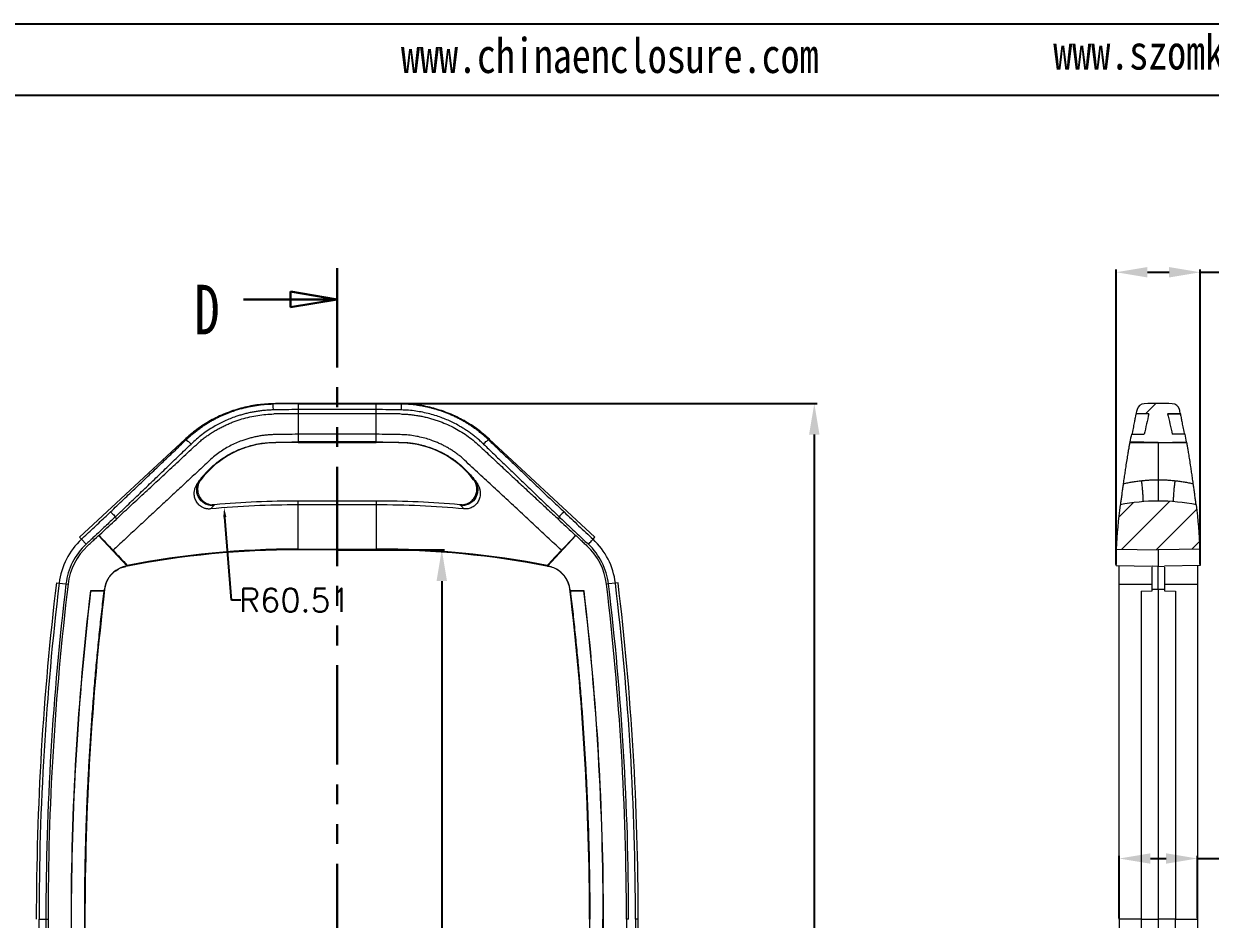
# Model space of a CAD drawing. Header units: inches. Extents: x 1127 to 2406, y 573 to 922.
# Drawn here: x 1893.3 to 1969.2, y 709.6 to 766.9 of the extents above; entities that cross this region are included whole.
import ezdxf

# ---------------------------------------------------------------- set-up
doc = ezdxf.new("R2010")
doc.units = ezdxf.units.IN
doc.linetypes.add('PHANTOM', pattern=[12.7, 6.35, -1.27, 1.27, -1.27, 1.27, -1.27])
doc.layers.add('文字', color=81, linetype='Continuous')
doc.styles.add('SLDTEXTSTYLE0', font='TXT', dxfattribs={"width": 0.75})
doc.styles.get("Standard").update_dxf_attribs({"font": 'txt', "bigfont": 'gbcbig.shx'})
doc.styles.add('宋体', font='', dxfattribs={"width": 0.8, "height": 3.5})
doc.styles.get('宋体').set_extended_font_data('SimSun')
doc.dimstyles.new('2', dxfattribs={"dimtxt": 1.5, "dimasz": 0.6, "dimexe": 0.18, "dimexo": 0.0625, "dimgap": 0.09, "dimtad": 0, "dimtih": 1, "dimtoh": 1, "dimzin": 0, "dimdsep": 46, "dimtxsty": 'Standard', "dimcen": 0, "dimadec": 0, "dimazin": 2, "dimtfac": 1, "dimtofl": 0, "dimtmove": 0, "dimatfit": 3, "dimfxl": 1, "dimtolj": 1, "dimtzin": 0, "dimarcsym": 0})
doc.dimstyles.new('2.5', dxfattribs={"dimtxt": 2.5, "dimasz": 2, "dimexe": 0.18, "dimexo": 0.0625, "dimgap": 0.09, "dimtad": 0, "dimtih": 1, "dimtoh": 1, "dimzin": 0, "dimdsep": 46, "dimtxsty": 'Standard', "dimcen": 2, "dimadec": 0, "dimazin": 0, "dimtfac": 1, "dimtofl": 0, "dimtmove": 0, "dimatfit": 3, "dimfxl": 1, "dimtolj": 1, "dimtzin": 0, "dimarcsym": 0})

# ---------------------------------------------------------------- blocks, each defined once
blk = doc.blocks.new('_CLOSED')
at = {"color": 0, "linetype": 'ByBlock', "lineweight": -2}
for p, q in [((-1, 0.166667), (0, 0)), ((-1, 0.166667), (-1, -0.166667)), ((0, 0), (-1, -0.166667)), ((0, 0), (-1, 0))]:
    blk.add_line(p, q, dxfattribs=at)
blk = doc.blocks.new('*D153')
at = {"color": 0, "lineweight": -2}
for p, q in [((1913.435, 742.586), (1944.067, 742.586)), ((1943.887, 740.586), (1943.887, 707.901)), ((1943.887, 672.536), (1943.887, 705.221)), ((1913.435, 670.536), (1944.067, 670.536))]:
    blk.add_line(p, q, dxfattribs=at)
at = {"color": 0}
for points in [[(1943.553, 740.586), (1944.22, 740.586), (1943.887, 742.586)], [(1943.553, 672.536), (1944.22, 672.536), (1943.887, 670.536)]]:
    blk.add_solid(points, dxfattribs=at)
at = {"layer": 'Defpoints', "color": 0}
for p in [(1913.372, 742.586), (1943.887, 742.586), (1913.372, 670.536)]:
    blk.add_point(p, dxfattribs=at)
at = {"color": 0, "insert": (1943.887, 706.561), "char_height": 2.5, "attachment_point": 5}
blk.add_mtext('\\A1;72.05', dxfattribs=at)
blk = doc.blocks.new('*D154')
at = {"color": 0, "lineweight": -2}
for p, q in [((1963.386, 709.649), (1963.386, 713.652)), ((1965.386, 713.472), (1966.389, 713.472)), ((1968.389, 709.649), (1968.389, 713.652)), ((1968.389, 713.472), (1970.389, 713.472))]:
    blk.add_line(p, q, dxfattribs=at)
at = {"color": 0}
for points in [[(1965.386, 713.805), (1965.386, 713.139), (1963.386, 713.472)], [(1966.389, 713.805), (1966.389, 713.139), (1968.389, 713.472)]]:
    blk.add_solid(points, dxfattribs=at)
at = {"layer": 'Defpoints', "color": 0}
for p in [(1968.389, 713.472), (1963.386, 709.586), (1968.389, 709.586)]:
    blk.add_point(p, dxfattribs=at)
at = {"color": 0, "insert": (1973.812, 713.472), "char_height": 2.5, "attachment_point": 5}
blk.add_mtext('\\A1;5.00', dxfattribs=at)
blk = doc.blocks.new('*D155')
at = {"color": 0, "lineweight": -2}
for p, q in [((1963.196, 732.286), (1963.196, 751.152)), ((1965.196, 750.972), (1966.579, 750.972)), ((1968.579, 732.286), (1968.579, 751.152)), ((1968.579, 750.972), (1970.579, 750.972))]:
    blk.add_line(p, q, dxfattribs=at)
at = {"color": 0}
for points in [[(1965.196, 751.305), (1965.196, 750.638), (1963.196, 750.972)], [(1966.579, 751.305), (1966.579, 750.638), (1968.579, 750.972)]]:
    blk.add_solid(points, dxfattribs=at)
at = {"layer": 'Defpoints', "color": 0}
for p in [(1968.579, 750.972), (1963.196, 732.223), (1968.579, 732.223)]:
    blk.add_point(p, dxfattribs=at)
at = {"color": 0, "insert": (1974.419, 750.972), "char_height": 2.5, "attachment_point": 5}
blk.add_mtext('\\A1;5.38', dxfattribs=at)
blk = doc.blocks.new('*D157')
at = {"color": 0, "lineweight": -2}
for p, q in [((1913.435, 733.222), (1920.239, 733.222)), ((1920.059, 731.222), (1920.059, 700.369)), ((1920.059, 675.65), (1920.059, 697.689)), ((1913.435, 673.65), (1920.239, 673.65))]:
    blk.add_line(p, q, dxfattribs=at)
at = {"color": 0}
for points in [[(1919.725, 731.222), (1920.392, 731.222), (1920.059, 733.222)], [(1919.725, 675.65), (1920.392, 675.65), (1920.059, 673.65)]]:
    blk.add_solid(points, dxfattribs=at)
at = {"layer": 'Defpoints', "color": 0}
for p in [(1913.372, 733.222), (1913.372, 673.65), (1920.059, 673.65)]:
    blk.add_point(p, dxfattribs=at)
at = {"color": 0, "insert": (1920.059, 699.029), "char_height": 2.5, "attachment_point": 5}
blk.add_mtext('\\A1;59.57', dxfattribs=at)
blk = doc.blocks.new('*D164')
at = {"color": 0, "lineweight": -2}
for p, q in [((1906.599, 729.998), (1906.182, 735.308)), ((1907.199, 729.998), (1906.599, 729.998))]:
    blk.add_line(p, q, dxfattribs=at)
at = {"color": 0}
blk.add_solid([(1906.281, 735.316), (1906.082, 735.301), (1906.135, 735.907)], dxfattribs=at)
at = {"layer": 'Defpoints', "color": 0}
for p in [(1906.135, 735.907), (1910.872, 675.586)]:
    blk.add_point(p, dxfattribs=at)
at = {"color": 0, "insert": (1910.664, 729.998), "char_height": 1.5, "attachment_point": 5}
blk.add_mtext('\\A1;R60.51', dxfattribs=at)
blk = doc.blocks.new('*D170')
at = {"color": 0, "lineweight": -2}
for p, q in [((1906.39, 678.514), (1906.046, 674.455)), ((1906.99, 678.514), (1906.39, 678.514))]:
    blk.add_line(p, q, dxfattribs=at)
at = {"color": 0}
blk.add_solid([(1905.946, 674.463), (1906.145, 674.447), (1905.995, 673.857)], dxfattribs=at)
at = {"layer": 'Defpoints', "color": 0}
for p in [(1910.872, 731.286), (1905.995, 673.857)]:
    blk.add_point(p, dxfattribs=at)
at = {"color": 0, "insert": (1910.83, 678.514), "char_height": 1.5, "attachment_point": 5}
blk.add_mtext('\\A1;R57.64', dxfattribs=at)

msp = doc.modelspace()

# ---------------------------------------------------------------- hatches: boundary and pattern name
at = {"linetype": 'Continuous', "lineweight": 0}
h = msp.add_hatch(dxfattribs=at)
h.set_pattern_fill('ANSI31', style=0)
h.set_pattern_definition([(45, (1065.6066, 224.119), (-2.245064, 2.245064), [])])
edge = h.paths.add_edge_path(flags=0)
edge.add_arc((1918.416, 730.319), 50.25, 13.35513, 13.65865)
edge.add_arc((1966.759, 742.067), 0.5, 13.65865, 87.43912)
edge.add_arc((1965.888, 722.586), 20, 87.43912, 92.56088)
edge.add_arc((1965.016, 742.067), 0.5, 92.56088, 166.34135)
edge.add_arc((2013.359, 730.319), 50.25, 166.34135, 166.64487)
edge.add_line((1964.468, 741.926), (1965.291, 741.926))
edge.add_spline(control_points=[(1965.291, 741.926), (1965.206, 741.573), (1965.105, 741.133), (1965.01, 740.692), (1964.991, 740.606)], knot_values=[0.251504, 0.251504, 0.251504, 0.251504, 0.651033, 0.748496, 0.748496, 0.748496, 0.748496], weights=[1, 1, 1, 1, 1], degree=3, periodic=0)
edge.add_line((1964.991, 740.606), (1964.174, 740.606))
edge.add_arc((2013.359, 730.319), 50.25, 168.18704, 168.75506)
edge.add_line((1964.074, 740.118), (1965.888, 740.086))
edge.add_line((1965.888, 740.086), (1967.701, 740.118))
edge.add_arc((1918.416, 730.319), 50.25, 11.24494, 11.81296)
edge.add_line((1967.602, 740.606), (1966.784, 740.606))
edge.add_spline(control_points=[(1966.784, 740.606), (1966.766, 740.692), (1966.671, 741.133), (1966.569, 741.573), (1966.484, 741.926)], knot_values=[0.251504, 0.251504, 0.251504, 0.251504, 0.348967, 0.748496, 0.748496, 0.748496, 0.748496], weights=[1, 1, 1, 1, 1], degree=3, periodic=0)
edge.add_line((1966.484, 741.926), (1967.307, 741.926))
h = msp.add_hatch(dxfattribs=at)
h.set_pattern_fill('ANSI31', color=4, scale=0.5, style=0)
edge = h.paths.add_edge_path(flags=0)
edge.add_arc((1918.416, 730.319), 50.25, 3.36549, 6.59758)
edge.add_arc((1965.888, 723.949), 12.387, 78.61349, 101.38651)
edge.add_arc((2013.359, 730.319), 50.25, 173.40242, 176.63451)
edge.add_line((1963.196, 733.269), (1965.888, 733.222))
edge.add_line((1965.888, 733.222), (1968.579, 733.269))

# ---------------------------------------------------------------- linework, layer by layer
for p, q in [((1818.469, 766.869), (2089.498, 766.869)), ((1825.482, 762.307), (2084.935, 762.307))]:
    msp.add_line(p, q)
at = {"color": 1, "linetype": 'PHANTOM', "lineweight": 30}
msp.add_line((1913.372, 751.233), (1913.372, 661.89), dxfattribs=at)
at = {"color": 7, "linetype": 'Continuous', "lineweight": 30}
msp.add_line((1907.372, 749.233), (1913.372, 749.233), dxfattribs=at)
at = {"color": 7, "linetype": 'Continuous', "lineweight": 15}
for p, q in [((1908.477, 742.503), (1909.211, 742.565)), ((1909.211, 742.565), (1909.217, 742.563)), ((1909.217, 742.563), (1909.211, 742.565)), ((1915.872, 742.586), (1910.872, 742.586)), ((1910.872, 742.566), (1910.872, 742.185)), ((1910.872, 742.566), (1915.872, 742.566)), ((1915.872, 742.185), (1915.872, 742.566)), ((1910.872, 742.185), (1910.872, 741.926)), ((1915.872, 742.185), (1910.872, 742.185)), ((1915.872, 741.926), (1910.872, 741.926)), ((1915.872, 741.926), (1915.872, 742.185)), ((1965.291, 741.926), (1964.468, 741.926)), ((1964.468, 741.908), (1964.468, 741.926)), ((1965.291, 741.908), (1964.468, 741.908)), ((1966.484, 741.926), (1967.307, 741.926)), ((1967.307, 741.908), (1966.484, 741.908)), ((1903.634, 740.293), (1904.289, 740.833)), ((1903.646, 740.304), (1896.89, 734.024)), ((1903.634, 740.293), (1903.643, 740.287)), ((1909.239, 740.093), (1909.24, 740.062)), ((1910.872, 740.606), (1910.872, 740.118)), ((1915.872, 740.606), (1910.872, 740.606)), ((1910.872, 740.118), (1910.872, 740.086)), ((1915.872, 740.118), (1910.872, 740.118)), ((1910.872, 740.086), (1915.872, 740.086)), ((1915.872, 740.118), (1915.872, 740.606)), ((1915.872, 740.086), (1915.872, 740.118)), ((1917.504, 740.062), (1917.505, 740.093)), ((1929.854, 734.024), (1923.098, 740.304)), ((1923.11, 740.293), (1923.101, 740.287)), ((1964.073, 740.093), (1965.888, 740.062)), ((1965.888, 740.086), (1964.074, 740.118)), ((1964.174, 740.606), (1964.991, 740.606)), ((1965.888, 740.086), (1967.701, 740.118)), ((1965.888, 740.062), (1967.702, 740.093)), ((1965.888, 740.062), (1965.888, 740.086)), ((1965.888, 740.062), (1965.888, 737.703)), ((1967.602, 740.606), (1966.784, 740.606)), ((1915.872, 736.336), (1910.872, 736.336)), ((1905.541, 736.101), (1905.377, 736.099)), ((1905.531, 736.101), (1905.524, 736.095)), ((1905.524, 736.095), (1905.531, 736.101)), ((1910.872, 733.269), (1910.872, 736.092)), ((1915.872, 736.092), (1910.872, 736.092)), ((1915.872, 736.092), (1915.872, 733.269)), ((1921.367, 736.099), (1921.203, 736.101)), ((1921.214, 736.101), (1921.221, 736.095)), ((1921.221, 736.095), (1921.214, 736.101)), ((1899.187, 735.338), (1899.221, 735.166)), ((1927.557, 735.338), (1927.524, 735.166)), ((1897.009, 733.896), (1896.89, 734.024)), ((1898.109, 734.133), (1899.925, 732.18)), ((1926.819, 732.18), (1928.635, 734.133)), ((1929.735, 733.896), (1929.854, 734.024)), ((1897.308, 733.574), (1897.009, 733.896)), ((1910.872, 733.269), (1910.872, 733.222)), ((1910.872, 733.269), (1915.872, 733.269)), ((1915.872, 733.222), (1910.872, 733.222)), ((1915.872, 733.222), (1915.872, 733.269)), ((1963.196, 733.269), (1965.888, 733.222)), ((1963.196, 732.223), (1963.196, 733.269)), ((1968.579, 733.269), (1965.888, 733.222)), ((1965.888, 733.222), (1965.888, 732.159)), ((1968.579, 733.269), (1968.579, 732.223)), ((1899.856, 732.159), (1899.855, 732.166)), ((1899.925, 732.18), (1899.939, 732.223)), ((1926.805, 732.223), (1926.819, 732.18)), ((1926.819, 732.18), (1926.889, 732.166)), ((1926.888, 732.159), (1926.889, 732.166)), ((1963.196, 732.223), (1965.488, 732.18)), ((1963.386, 731.021), (1963.386, 732.22)), ((1965.488, 732.166), (1965.488, 732.18)), ((1965.888, 732.159), (1965.488, 732.166)), ((1965.888, 732.159), (1966.288, 732.166)), ((1968.579, 732.223), (1966.288, 732.18)), ((1966.288, 732.18), (1966.288, 732.166)), ((1968.389, 732.229), (1968.389, 731.021)), ((1895.408, 731.111), (1895.582, 731.09)), ((1895.582, 731.09), (1896.018, 731.038)), ((1896.018, 731.038), (1896.153, 731.021)), ((1930.726, 731.038), (1930.591, 731.021)), ((1931.162, 731.09), (1930.726, 731.038)), ((1931.336, 731.111), (1931.162, 731.09)), ((1963.386, 731.021), (1965.488, 731.021)), ((1963.386, 709.586), (1963.386, 731.021)), ((1966.288, 731.021), (1968.389, 731.021)), ((1968.389, 731.021), (1968.389, 709.586)), ((1898.475, 730.586), (1897.582, 730.586)), ((1897.617, 730.574), (1897.582, 730.586)), ((1898.461, 730.574), (1897.617, 730.574)), ((1898.475, 730.586), (1898.461, 730.574)), ((1898.475, 730.586), (1898.488, 730.697)), ((1898.488, 730.697), (1898.495, 730.696)), ((1928.249, 730.696), (1928.256, 730.697)), ((1928.256, 730.697), (1928.269, 730.586)), ((1928.269, 730.586), (1928.283, 730.574)), ((1929.163, 730.586), (1928.269, 730.586)), ((1929.127, 730.574), (1928.283, 730.574)), ((1929.127, 730.574), (1929.163, 730.586)), ((1964.788, 730.574), (1965.488, 730.586)), ((1965.488, 730.697), (1965.888, 730.696)), ((1965.488, 730.586), (1965.488, 730.697)), ((1965.888, 730.696), (1966.288, 730.697)), ((1965.888, 730.696), (1965.888, 709.586)), ((1966.288, 730.697), (1966.288, 730.586)), ((1966.288, 730.586), (1966.988, 730.574)), ((1894.297, 697.286), (1894.297, 709.586)), ((1894.297, 709.586), (1894.736, 709.586)), ((1894.736, 709.586), (1894.736, 697.286)), ((1894.736, 709.586), (1894.872, 709.586)), ((1894.872, 709.586), (1894.872, 697.286)), ((1896.379, 709.586), (1896.342, 709.586)), ((1896.342, 709.586), (1896.342, 697.286)), ((1896.379, 697.286), (1896.379, 709.586)), ((1897.217, 709.586), (1897.237, 709.586)), ((1897.217, 697.286), (1897.217, 709.586)), ((1897.237, 709.586), (1897.237, 697.286)), ((1929.527, 709.586), (1929.508, 709.586)), ((1929.508, 709.586), (1929.508, 697.286)), ((1929.527, 697.286), (1929.527, 709.586)), ((1930.366, 697.286), (1930.366, 709.586)), ((1930.366, 709.586), (1930.402, 709.586)), ((1930.402, 697.286), (1930.402, 709.586)), ((1931.872, 709.586), (1931.872, 697.286)), ((1932.008, 709.586), (1931.872, 709.586)), ((1932.447, 709.586), (1932.447, 697.286)), ((1932.622, 697.286), (1932.622, 709.586)), ((1963.386, 709.586), (1963.386, 697.286)), ((1964.788, 709.586), (1965.888, 709.586)), ((1964.788, 709.586), (1964.788, 697.286)), ((1966.988, 709.586), (1965.888, 709.586)), ((1965.888, 709.586), (1965.888, 697.286)), ((1966.988, 697.286), (1966.988, 709.586)), ((1968.389, 709.586), (1968.389, 697.286))]:
    msp.add_line(p, q, dxfattribs=at)
at = {"color": 8, "linetype": 'Continuous', "lineweight": 15}
for p, q in [((1909.217, 742.563), (1909.256, 742.547)), ((1910.872, 742.586), (1910.872, 742.566)), ((1915.872, 742.566), (1915.872, 742.586)), ((1903.643, 740.287), (1903.694, 740.251)), ((1910.872, 736.092), (1910.872, 736.336)), ((1915.872, 736.336), (1915.872, 736.092)), ((1905.524, 736.095), (1905.468, 736.053)), ((1921.276, 736.053), (1921.221, 736.095)), ((1932.622, 709.586), (1932.447, 709.586)), ((1964.788, 709.586), (1963.386, 709.586)), ((1966.988, 709.586), (1968.389, 709.586))]:
    msp.add_line(p, q, dxfattribs=at)
at = {"color": 7, "linetype": 'Continuous', "lineweight": 15, "flags": 128}
msp.add_lwpolyline([(1967.307, 741.926), (1967.307, 741.926), (1967.307, 741.925), (1967.307, 741.923), (1967.307, 741.921), (1967.307, 741.919), (1967.307, 741.916), (1967.307, 741.912), (1967.307, 741.908)], dxfattribs=at)
at = {"color": 7, "linetype": 'Continuous', "lineweight": 15}
for centre, radius, start, end in [((1910.872, 675.586), 67, 90, 91.4208), ((1910.872, 675.586), 66.98, 90, 91.38293), ((1915.872, 675.586), 67, 88.57931, 90), ((1915.872, 675.586), 66.98, 88.61707, 90), ((1965.016, 742.067), 0.5, 92.56088, 166.34135), ((1965.888, 722.586), 20, 87.43912, 92.56088), ((1966.759, 742.067), 0.5, 13.65865, 87.43912), ((1910.872, 675.586), 66.599, 90, 91.38292), ((1910.872, 675.586), 66.34, 90, 91.34429), ((1915.872, 675.586), 66.599, 88.61708, 90), ((1915.872, 675.586), 66.34, 88.65571, 90), ((2013.359, 730.319), 50.25, 166.34135, 166.64487), ((1918.416, 730.319), 50.25, 13.35513, 13.65865), ((1909.418, 734.064), 6, 91.70066, 142.66632), ((1910.872, 685.086), 55, 90, 91.70066), ((1910.872, 675.586), 65.02, 90, 91.3443), ((1915.872, 675.586), 65.02, 88.6557, 90), ((1915.872, 685.086), 55, 88.29934, 90), ((1917.326, 734.064), 6, 37.33368, 88.29934), ((2013.359, 730.319), 50.25, 168.18704, 168.75506), ((1918.416, 730.319), 50.25, 11.24494, 11.81296), ((1910.872, 675.586), 60.75, 90, 95.04432), ((1915.872, 675.586), 60.75, 84.95549, 90), ((1965.888, 723.949), 12.387, 78.61349, 101.38651), ((1910.872, 675.586), 60.506, 90, 95.3085), ((1915.872, 675.586), 60.506, 84.6915, 90), ((2013.359, 730.319), 50.25, 173.40242, 176.63451), ((1918.416, 730.319), 50.25, 3.36549, 6.59758), ((1900.125, 730.545), 4.575, 132.91209, 173.1607), ((1900.125, 730.545), 4.136, 132.91209, 173.1607), ((1900.125, 730.545), 4, 132.91209, 173.1607), ((1910.872, 675.586), 57.636, 90, 101.01871), ((1910.872, 675.586), 57.683, 90, 100.92576), ((1915.872, 675.586), 57.683, 79.07424, 90), ((1915.872, 675.586), 57.636, 78.98129, 90), ((1926.62, 730.545), 4, 6.8393, 47.08791), ((1926.62, 730.545), 4.136, 6.8393, 47.08791), ((1926.62, 730.545), 4.575, 6.8393, 47.08791), ((2074.872, 709.586), 180.75, 173.1607, 180), ((2074.872, 709.586), 180.575, 173.1607, 180), ((2074.872, 709.586), 180.136, 173.1607, 180), ((2074.872, 709.586), 180, 173.1607, 180), ((1751.872, 709.586), 180, 0, 6.8393), ((1751.872, 709.586), 180.136, 0, 6.8393), ((1751.872, 709.586), 180.575, 0, 6.8393), ((1751.872, 709.586), 180.75, 0, 6.8393), ((2074.872, 709.586), 177.636, 173.17478, 180), ((1751.872, 709.586), 177.636, 0, 6.82522)]:
    msp.add_arc(centre, radius, start, end, dxfattribs=at)
for points, knots in [([(1909.216, 742.563), (1908.885, 742.545), (1908.206, 742.507), (1907.196, 742.291), (1906.2, 741.957), (1905.256, 741.499), (1904.375, 740.939), (1903.856, 740.483), (1903.598, 740.257)], [0, 0, 0, 0, 0.1602513, 0.3281896, 0.4974102, 0.6666307, 0.834569, 1, 1, 1, 1]), ([(1903.694, 740.251), (1903.765, 740.318), (1903.908, 740.451), (1904.128, 740.639), (1904.35, 740.817), (1904.574, 740.983), (1904.798, 741.139), (1905.022, 741.284), (1905.245, 741.418), (1905.466, 741.542), (1905.685, 741.657), (1905.902, 741.762), (1906.114, 741.858), (1906.324, 741.945), (1906.528, 742.024), (1906.847, 742.138), (1907.277, 742.269), (1907.813, 742.393), (1908.322, 742.477), (1908.799, 742.529), (1909.108, 742.541), (1909.256, 742.547)], [0, 0, 0, 0, 0.048148, 0.095424, 0.141785, 0.187195, 0.231619, 0.275024, 0.317382, 0.358667, 0.398858, 0.437934, 0.475878, 0.512677, 0.548318, 0.582792, 0.677576, 0.76675, 0.850227, 0.927974, 1, 1, 1, 1]), ([(1909.256, 742.547), (1909.256, 742.542), (1909.257, 742.501), (1909.26, 742.365), (1909.262, 742.27), (1909.265, 742.165)], [0, 0, 0, 0, 0.5, 0.5, 1, 1, 1, 1]), ([(1917.48, 742.165), (1917.482, 742.27), (1917.484, 742.365), (1917.488, 742.501), (1917.489, 742.542), (1917.489, 742.547)], [0, 0, 0, 0, 0.5, 0.5, 1, 1, 1, 1]), ([(1917.489, 742.547), (1917.496, 742.549), (1917.509, 742.555), (1917.523, 742.561), (1917.532, 742.565), (1917.533, 742.565), (1917.533, 742.565)], [0, 0, 0, 0, 0.250119, 0.500057, 0.749966, 1, 1, 1, 1]), ([(1923.051, 740.25), (1922.979, 740.318), (1922.835, 740.452), (1922.613, 740.642), (1922.389, 740.821), (1922.162, 740.989), (1921.934, 741.147), (1921.704, 741.295), (1921.474, 741.433), (1921.244, 741.561), (1921.014, 741.679), (1920.785, 741.789), (1920.557, 741.889), (1920.33, 741.981), (1920.106, 742.064), (1919.884, 742.14), (1919.664, 742.208), (1919.448, 742.268), (1919.234, 742.322), (1919.024, 742.369), (1918.818, 742.41), (1918.615, 742.445), (1918.417, 742.474), (1918.222, 742.498), (1918.032, 742.517), (1917.847, 742.531), (1917.666, 742.541), (1917.547, 742.545), (1917.489, 742.547)], [0, 0, 0, 0, 0.048404, 0.096007, 0.142813, 0.188822, 0.234038, 0.278462, 0.322093, 0.364931, 0.406974, 0.448222, 0.488676, 0.528335, 0.567199, 0.605268, 0.642542, 0.67902, 0.714702, 0.749588, 0.783678, 0.816971, 0.849468, 0.881169, 0.912072, 0.942179, 0.971488, 1, 1, 1, 1]), ([(1923.106, 740.291), (1922.861, 740.505), (1922.355, 740.949), (1921.488, 741.498), (1920.544, 741.957), (1919.549, 742.291), (1918.528, 742.509), (1917.839, 742.547), (1917.496, 742.566)], [0, 0, 0, 0, 0.1575627, 0.3260386, 0.4958009, 0.6655632, 0.8340392, 1, 1, 1, 1]), ([(1917.533, 742.565), (1918.035, 742.553), (1918.544, 742.496), (1919.551, 742.287), (1920.049, 742.136), (1921.01, 741.744), (1921.472, 741.504), (1922.338, 740.95), (1922.742, 740.635), (1923.11, 740.293)], [0, 0, 0, 0, 0.25, 0.25, 0.5, 0.5, 0.75, 0.75, 1, 1, 1, 1]), ([(1909.265, 742.165), (1909.174, 742.162), (1908.994, 742.156), (1908.724, 742.135), (1908.455, 742.106), (1908.189, 742.067), (1907.924, 742.02), (1907.66, 741.963), (1907.399, 741.897), (1907.14, 741.823), (1906.723, 741.687), (1906.159, 741.46), (1905.565, 741.15), (1905.087, 740.85), (1904.714, 740.584), (1904.357, 740.298), (1904.133, 740.09), (1904.021, 739.986)], [0, 0, 0, 0, 0.0465844, 0.0930141, 0.1393278, 0.1855645, 0.2317636, 0.2779647, 0.3242075, 0.3705319, 0.4169775, 0.5502119, 0.6837651, 0.7628189, 0.8417315, 0.9207192, 1, 1, 1, 1]), ([(1904.586, 740.154), (1904.659, 740.213), (1904.806, 740.333), (1905.035, 740.501), (1905.269, 740.66), (1905.508, 740.81), (1905.753, 740.952), (1906.004, 741.084), (1906.26, 741.207), (1906.521, 741.321), (1906.858, 741.454), (1907.276, 741.593), (1907.775, 741.724), (1908.283, 741.821), (1908.797, 741.886), (1909.143, 741.9), (1909.316, 741.908)], [0, 0, 0, 0, 0.055517, 0.110841, 0.166033, 0.221155, 0.276266, 0.331426, 0.386695, 0.442133, 0.497796, 0.598343, 0.698511, 0.798628, 0.899017, 1, 1, 1, 1]), ([(1917.429, 741.908), (1917.525, 741.904), (1917.718, 741.898), (1918.005, 741.875), (1918.291, 741.842), (1918.575, 741.798), (1918.856, 741.745), (1919.135, 741.68), (1919.412, 741.606), (1919.686, 741.521), (1920.029, 741.4), (1920.434, 741.234), (1920.893, 741.009), (1921.335, 740.754), (1921.76, 740.472), (1922.025, 740.26), (1922.159, 740.154)], [0, 0, 0, 0, 0.056199, 0.112172, 0.167973, 0.223657, 0.279279, 0.334896, 0.390562, 0.446335, 0.50227, 0.602282, 0.701715, 0.800911, 0.900222, 1, 1, 1, 1]), ([(1922.723, 739.986), (1922.655, 740.05), (1922.52, 740.177), (1922.308, 740.36), (1922.091, 740.534), (1921.868, 740.701), (1921.638, 740.86), (1921.403, 741.01), (1921.018, 741.237), (1920.469, 741.513), (1919.838, 741.754), (1919.294, 741.914), (1918.848, 742.018), (1918.396, 742.094), (1917.94, 742.147), (1917.633, 742.159), (1917.48, 742.165)], [0, 0, 0, 0, 0.048347, 0.096559, 0.144683, 0.192771, 0.24087, 0.289029, 0.337298, 0.47182, 0.606196, 0.685027, 0.763629, 0.842195, 0.920922, 1, 1, 1, 1]), ([(1964.226, 740.606), (1964.23, 740.624), (1964.264, 740.81), (1964.318, 741.092), (1964.384, 741.441), (1964.432, 741.692), (1964.463, 741.86), (1964.466, 741.892), (1964.468, 741.908)], [0, 0, 0, 0, 0.020399, 0.214658, 0.410066, 0.606648, 0.802703, 1, 1, 1, 1]), ([(1967.307, 741.908), (1967.309, 741.892), (1967.313, 741.86), (1967.343, 741.692), (1967.391, 741.441), (1967.458, 741.092), (1967.512, 740.81), (1967.546, 740.624), (1967.549, 740.606)], [0, 0, 0, 0, 0.1972915, 0.393347, 0.5899341, 0.7853372, 0.9795961, 1, 1, 1, 1]), ([(1898.863, 735.639), (1899.142, 735.905), (1899.696, 736.431), (1900.519, 737.217), (1901.33, 737.991), (1902.129, 738.754), (1902.916, 739.507), (1903.435, 740.004), (1903.694, 740.251)], [0, 0, 0, 0, 0.172467, 0.342593, 0.510392, 0.675882, 0.839079, 1, 1, 1, 1]), ([(1899.221, 735.166), (1899.516, 735.441), (1900.107, 735.99), (1900.995, 736.816), (1901.887, 737.645), (1902.784, 738.478), (1903.684, 739.315), (1904.285, 739.874), (1904.586, 740.154)], [0, 0, 0, 0, 0.1645198, 0.3298435, 0.4960141, 0.6630724, 0.831056, 1, 1, 1, 1]), ([(1903.694, 740.251), (1903.71, 740.251), (1903.752, 740.227), (1903.873, 740.129), (1903.951, 740.056), (1904.021, 739.986)], [0, 0, 0, 0, 0.5, 0.5, 1, 1, 1, 1]), ([(1904.418, 737.451), (1904.463, 737.516), (1904.554, 737.646), (1904.7, 737.835), (1904.853, 738.018), (1905.013, 738.195), (1905.18, 738.366), (1905.47, 738.638), (1905.904, 738.988), (1906.51, 739.367), (1907.157, 739.673), (1907.758, 739.874), (1908.298, 739.997), (1908.766, 740.069), (1909.081, 740.085), (1909.239, 740.093)], [0, 0, 0, 0, 0.041953, 0.083837, 0.125709, 0.167629, 0.209653, 0.25184, 0.377043, 0.502463, 0.627387, 0.751837, 0.834738, 0.917328, 1, 1, 1, 1]), ([(1909.347, 740.588), (1909.258, 740.585), (1909.079, 740.579), (1908.814, 740.556), (1908.55, 740.523), (1908.289, 740.479), (1908.03, 740.424), (1907.774, 740.359), (1907.52, 740.284), (1907.22, 740.18), (1906.878, 740.042), (1906.5, 739.858), (1906.136, 739.65), (1905.785, 739.42), (1905.566, 739.247), (1905.456, 739.16)], [0, 0, 0, 0, 0.063353, 0.126373, 0.189138, 0.251728, 0.314224, 0.37671, 0.439266, 0.501975, 0.602047, 0.701526, 0.800769, 0.900139, 1, 1, 1, 1]), ([(1909.239, 740.093), (1909.511, 740.101), (1910.055, 740.115), (1910.6, 740.117), (1910.872, 740.118)], [0, 0, 0, 0, 0.500015, 1, 1, 1, 1]), ([(1915.872, 740.118), (1916.144, 740.117), (1916.689, 740.115), (1917.233, 740.101), (1917.505, 740.093)], [0, 0, 0, 0, 0.499985, 1, 1, 1, 1]), ([(1921.289, 739.16), (1921.22, 739.215), (1921.084, 739.324), (1920.87, 739.477), (1920.652, 739.621), (1920.427, 739.755), (1920.197, 739.88), (1919.961, 739.995), (1919.72, 740.101), (1919.425, 740.217), (1919.073, 740.333), (1918.663, 740.439), (1918.247, 740.517), (1917.824, 740.57), (1917.54, 740.582), (1917.398, 740.588)], [0, 0, 0, 0, 0.062495, 0.124745, 0.18684, 0.248868, 0.310919, 0.37308, 0.435439, 0.498081, 0.598323, 0.6983, 0.79835, 0.898807, 1, 1, 1, 1]), ([(1917.505, 740.093), (1917.584, 740.09), (1917.742, 740.084), (1917.978, 740.062), (1918.212, 740.033), (1918.445, 739.993), (1918.677, 739.945), (1919.061, 739.849), (1919.588, 739.673), (1920.234, 739.367), (1920.841, 738.988), (1921.337, 738.588), (1921.734, 738.198), (1922.049, 737.839), (1922.234, 737.58), (1922.326, 737.451)], [0, 0, 0, 0, 0.041376, 0.082684, 0.123973, 0.165291, 0.206688, 0.248212, 0.372654, 0.497586, 0.622997, 0.748209, 0.832399, 0.916175, 1, 1, 1, 1]), ([(1922.159, 740.154), (1922.417, 739.914), (1922.932, 739.435), (1923.705, 738.717), (1924.474, 738.002), (1925.24, 737.289), (1926.004, 736.579), (1926.764, 735.872), (1927.271, 735.401), (1927.524, 735.166)], [0, 0, 0, 0, 0.144869, 0.289028, 0.432501, 0.575308, 0.717477, 0.859031, 1, 1, 1, 1]), ([(1922.723, 739.986), (1922.793, 740.056), (1922.871, 740.129), (1922.993, 740.227), (1923.034, 740.251), (1923.051, 740.25)], [0, 0, 0, 0, 0.5, 0.5, 1, 1, 1, 1]), ([(1923.051, 740.25), (1923.06, 740.257), (1923.078, 740.27), (1923.096, 740.283), (1923.108, 740.292), (1923.109, 740.293), (1923.11, 740.293)], [0, 0, 0, 0, 0.2496127, 0.4994714, 0.7495944, 1, 1, 1, 1]), ([(1923.051, 740.25), (1923.272, 740.039), (1923.717, 739.614), (1924.389, 738.971), (1925.069, 738.32), (1925.759, 737.661), (1926.458, 736.994), (1927.166, 736.319), (1927.642, 735.867), (1927.881, 735.639)], [0, 0, 0, 0, 0.137793, 0.277256, 0.4184, 0.561236, 0.705775, 0.852026, 1, 1, 1, 1]), ([(1963.667, 737.451), (1963.677, 737.516), (1963.695, 737.646), (1963.722, 737.835), (1963.748, 738.018), (1963.775, 738.195), (1963.8, 738.366), (1963.842, 738.638), (1963.897, 738.988), (1963.958, 739.367), (1964.008, 739.673), (1964.041, 739.874), (1964.06, 739.997), (1964.071, 740.069), (1964.073, 740.085), (1964.073, 740.093)], [0, 0, 0, 0, 0.041953, 0.083837, 0.125709, 0.167629, 0.209653, 0.25184, 0.377043, 0.502463, 0.627387, 0.751837, 0.834738, 0.917328, 1, 1, 1, 1]), ([(1967.702, 740.093), (1967.702, 740.09), (1967.703, 740.084), (1967.705, 740.062), (1967.71, 740.033), (1967.716, 739.993), (1967.723, 739.945), (1967.739, 739.849), (1967.767, 739.673), (1967.818, 739.367), (1967.879, 738.988), (1967.941, 738.588), (1968, 738.198), (1968.053, 737.839), (1968.09, 737.58), (1968.108, 737.451)], [0, 0, 0, 0, 0.041376, 0.082684, 0.123973, 0.165291, 0.206688, 0.248212, 0.372654, 0.497586, 0.622997, 0.748209, 0.832399, 0.916175, 1, 1, 1, 1]), ([(1899.187, 735.338), (1899.469, 735.608), (1900.027, 736.143), (1900.856, 736.938), (1901.669, 737.72), (1902.467, 738.488), (1903.249, 739.242), (1903.766, 739.739), (1904.021, 739.986)], [0, 0, 0, 0, 0.174028, 0.345115, 0.513256, 0.678453, 0.840702, 1, 1, 1, 1]), ([(1922.723, 739.986), (1922.942, 739.775), (1923.383, 739.35), (1924.051, 738.706), (1924.731, 738.052), (1925.421, 737.388), (1926.123, 736.714), (1926.836, 736.029), (1927.316, 735.569), (1927.557, 735.338)], [0, 0, 0, 0, 0.136361, 0.27489, 0.415586, 0.558445, 0.703468, 0.850653, 1, 1, 1, 1]), ([(1905.456, 739.16), (1905.214, 738.936), (1904.732, 738.488), (1904.01, 737.817), (1903.292, 737.148), (1902.576, 736.483), (1901.863, 735.82), (1901.152, 735.159), (1900.445, 734.502), (1899.74, 733.846), (1899.27, 733.41), (1899.036, 733.192)], [0, 0, 0, 0, 0.113193, 0.225829, 0.337922, 0.449486, 0.56054, 0.671099, 0.781182, 0.890809, 1, 1, 1, 1]), ([(1927.708, 733.192), (1927.407, 733.472), (1926.803, 734.034), (1925.895, 734.878), (1924.983, 735.726), (1924.066, 736.578), (1923.144, 737.435), (1922.218, 738.297), (1921.599, 738.872), (1921.289, 739.16)], [0, 0, 0, 0, 0.140468, 0.281666, 0.423637, 0.56642, 0.710053, 0.854569, 1, 1, 1, 1]), ([(1905.274, 735.833), (1905.242, 735.831), (1905.179, 735.826), (1905.085, 735.831), (1904.994, 735.844), (1904.906, 735.866), (1904.82, 735.897), (1904.724, 735.944), (1904.621, 736.01), (1904.481, 736.13), (1904.336, 736.32), (1904.255, 736.548), (1904.226, 736.739), (1904.223, 736.903), (1904.247, 737.083), (1904.311, 737.276), (1904.382, 737.392), (1904.418, 737.451)], [0, 0, 0, 0, 0.041743, 0.082275, 0.121992, 0.161318, 0.200683, 0.24052, 0.299988, 0.359822, 0.482181, 0.607898, 0.671536, 0.735615, 0.822657, 0.909771, 1, 1, 1, 1]), ([(1905.468, 736.053), (1905.369, 736.045), (1905.266, 736.052), (1905.069, 736.096), (1904.975, 736.134), (1904.72, 736.28), (1904.592, 736.421), (1904.472, 736.635), (1904.439, 736.715), (1904.393, 736.889), (1904.382, 736.984), (1904.387, 737.178), (1904.404, 737.278), (1904.469, 737.468), (1904.516, 737.559), (1904.575, 737.639)], [0, 0, 0, 0, 0.125, 0.125, 0.25, 0.25, 0.5, 0.5, 0.625, 0.625, 0.75, 0.75, 0.875, 0.875, 1, 1, 1, 1]), ([(1904.418, 737.451), (1904.434, 737.471), (1904.465, 737.51), (1904.506, 737.561), (1904.544, 737.605), (1904.565, 737.627), (1904.575, 737.639)], [0, 0, 0, 0, 0.24868, 0.498213, 0.748638, 1, 1, 1, 1]), ([(1904.647, 737.703), (1904.627, 737.675), (1904.588, 737.62), (1904.539, 737.53), (1904.5, 737.437), (1904.471, 737.342), (1904.452, 737.247), (1904.442, 737.152), (1904.442, 737.06), (1904.449, 736.972), (1904.463, 736.887), (1904.484, 736.808), (1904.51, 736.733), (1904.54, 736.664), (1904.606, 736.539), (1904.738, 736.367), (1904.946, 736.217), (1905.155, 736.133), (1905.341, 736.094), (1905.468, 736.099), (1905.531, 736.101)], [0, 0, 0, 0, 0.044435, 0.088631, 0.132353, 0.175382, 0.217518, 0.258586, 0.298441, 0.336964, 0.374068, 0.409692, 0.443801, 0.476381, 0.507493, 0.627479, 0.754857, 0.835952, 0.918152, 1, 1, 1, 1]), ([(1904.575, 737.639), (1904.584, 737.648), (1904.602, 737.667), (1904.623, 737.686), (1904.639, 737.699), (1904.644, 737.702), (1904.647, 737.703)], [0, 0, 0, 0, 0.253933, 0.505071, 0.753672, 1, 1, 1, 1]), ([(1921.214, 736.101), (1921.247, 736.099), (1921.312, 736.095), (1921.411, 736.101), (1921.509, 736.117), (1921.605, 736.142), (1921.697, 736.176), (1921.834, 736.243), (1922.017, 736.378), (1922.163, 736.57), (1922.243, 736.75), (1922.284, 736.887), (1922.305, 737.041), (1922.301, 737.206), (1922.267, 737.378), (1922.202, 737.549), (1922.132, 737.652), (1922.097, 737.703)], [0, 0, 0, 0, 0.042631, 0.085551, 0.128552, 0.171424, 0.213958, 0.255958, 0.369288, 0.506848, 0.56338, 0.625144, 0.692075, 0.763841, 0.839789, 0.918935, 1, 1, 1, 1]), ([(1922.169, 737.639), (1922.228, 737.559), (1922.275, 737.468), (1922.34, 737.278), (1922.357, 737.178), (1922.363, 736.984), (1922.351, 736.889), (1922.306, 736.715), (1922.272, 736.635), (1922.153, 736.421), (1922.025, 736.28), (1921.77, 736.134), (1921.675, 736.096), (1921.478, 736.052), (1921.376, 736.045), (1921.276, 736.053)], [0, 0, 0, 0, 0.125, 0.125, 0.25, 0.25, 0.375, 0.375, 0.5, 0.5, 0.75, 0.75, 0.875, 0.875, 1, 1, 1, 1]), ([(1922.326, 737.451), (1922.345, 737.421), (1922.383, 737.363), (1922.428, 737.272), (1922.465, 737.178), (1922.493, 737.082), (1922.511, 736.985), (1922.521, 736.87), (1922.518, 736.739), (1922.49, 736.548), (1922.409, 736.32), (1922.264, 736.131), (1922.123, 736.01), (1921.97, 735.912), (1921.75, 735.827), (1921.564, 735.831), (1921.47, 735.833)], [0, 0, 0, 0, 0.045748, 0.090355, 0.134184, 0.177611, 0.221022, 0.2648, 0.328893, 0.392584, 0.518367, 0.640789, 0.700636, 0.760152, 0.878317, 1, 1, 1, 1]), ([(1922.097, 737.703), (1922.1, 737.702), (1922.106, 737.699), (1922.122, 737.686), (1922.142, 737.667), (1922.16, 737.648), (1922.169, 737.639)], [0, 0, 0, 0, 0.246329, 0.49493, 0.746067, 1, 1, 1, 1]), ([(1922.169, 737.639), (1922.18, 737.627), (1922.201, 737.605), (1922.238, 737.561), (1922.28, 737.51), (1922.311, 737.471), (1922.326, 737.451)], [0, 0, 0, 0, 0.251362, 0.501787, 0.75132, 1, 1, 1, 1]), ([(1963.482, 736.098), (1963.483, 736.099), (1963.49, 736.156), (1963.513, 736.325), (1963.549, 736.593), (1963.589, 736.887), (1963.631, 737.187), (1963.655, 737.362), (1963.667, 737.451)], [0, 0, 0, 0, 0.004407, 0.194914, 0.39065, 0.589093, 0.79174, 1, 1, 1, 1]), ([(1963.667, 737.451), (1963.76, 737.471), (1963.946, 737.51), (1964.228, 737.561), (1964.513, 737.605), (1964.704, 737.627), (1964.8, 737.639)], [0, 0, 0, 0, 0.24868, 0.498213, 0.748638, 1, 1, 1, 1]), ([(1964.8, 737.639), (1964.892, 737.648), (1965.074, 737.667), (1965.347, 737.686), (1965.618, 737.699), (1965.798, 737.702), (1965.888, 737.703)], [0, 0, 0, 0, 0.253933, 0.50507, 0.753671, 1, 1, 1, 1]), ([(1965.888, 737.703), (1965.887, 737.611), (1965.887, 737.432), (1965.887, 737.129), (1965.887, 736.857), (1965.888, 736.6), (1965.888, 736.412), (1965.888, 736.331), (1965.888, 736.311)], [0, 0, 0, 0, 0.207264, 0.401716, 0.575978, 0.727004, 0.930277, 1, 1, 1, 1]), ([(1965.888, 737.703), (1965.977, 737.702), (1966.157, 737.699), (1966.428, 737.686), (1966.701, 737.667), (1966.884, 737.648), (1966.975, 737.639)], [0, 0, 0, 0, 0.246329, 0.49493, 0.746067, 1, 1, 1, 1]), ([(1966.975, 737.639), (1967.071, 737.627), (1967.263, 737.605), (1967.547, 737.561), (1967.829, 737.51), (1968.015, 737.471), (1968.108, 737.451)], [0, 0, 0, 0, 0.251362, 0.501787, 0.75132, 1, 1, 1, 1]), ([(1968.108, 737.451), (1968.12, 737.362), (1968.145, 737.187), (1968.186, 736.887), (1968.226, 736.593), (1968.262, 736.325), (1968.285, 736.157), (1968.292, 736.101), (1968.293, 736.1)], [0, 0, 0, 0, 0.20883, 0.412059, 0.61106, 0.807345, 0.998388, 1, 1, 1, 1]), ([(1897.009, 733.896), (1897.132, 734.01), (1897.378, 734.239), (1897.746, 734.584), (1898.117, 734.933), (1898.49, 735.285), (1898.738, 735.521), (1898.863, 735.639)], [0, 0, 0, 0, 0.1970081, 0.3954728, 0.5954338, 0.7969302, 1, 1, 1, 1]), ([(1898.863, 735.639), (1898.879, 735.632), (1898.92, 735.599), (1899.04, 735.487), (1899.117, 735.41), (1899.187, 735.338)], [0, 0, 0, 0, 0.5, 0.5, 1, 1, 1, 1]), ([(1905.468, 736.053), (1905.459, 736.044), (1905.44, 736.025), (1905.406, 735.989), (1905.367, 735.946), (1905.324, 735.894), (1905.291, 735.853), (1905.274, 735.833)], [0, 0, 0, 0, 0.1905793, 0.3858112, 0.5857558, 0.7904685, 1, 1, 1, 1]), ([(1921.47, 735.833), (1921.454, 735.853), (1921.421, 735.894), (1921.377, 735.946), (1921.338, 735.989), (1921.304, 736.025), (1921.286, 736.044), (1921.276, 736.053)], [0, 0, 0, 0, 0.2095315, 0.4142442, 0.6141888, 0.8094207, 1, 1, 1, 1]), ([(1927.881, 735.639), (1927.865, 735.632), (1927.825, 735.599), (1927.704, 735.487), (1927.627, 735.41), (1927.557, 735.338)], [0, 0, 0, 0, 0.5, 0.5, 1, 1, 1, 1]), ([(1927.881, 735.639), (1928.037, 735.491), (1928.347, 735.197), (1928.812, 734.759), (1929.274, 734.325), (1929.582, 734.039), (1929.735, 733.896)], [0, 0, 0, 0, 0.25359, 0.504736, 0.753514, 1, 1, 1, 1]), ([(1899.187, 735.338), (1899.076, 735.232), (1898.856, 735.024), (1898.529, 734.715), (1898.16, 734.369), (1897.826, 734.057), (1897.527, 733.778), (1897.381, 733.642), (1897.308, 733.574)], [0, 0, 0, 0, 0.178996, 0.353042, 0.524176, 0.768146, 0.884164, 1, 1, 1, 1]), ([(1897.401, 733.475), (1897.476, 733.544), (1897.626, 733.683), (1897.927, 733.963), (1898.303, 734.313), (1898.76, 734.738), (1899.066, 735.022), (1899.221, 735.166)], [0, 0, 0, 0, 0.123248, 0.2467599, 0.4956372, 0.7437587, 1, 1, 1, 1]), ([(1927.524, 735.166), (1927.679, 735.022), (1927.984, 734.738), (1928.441, 734.313), (1928.818, 733.963), (1929.119, 733.683), (1929.268, 733.544), (1929.343, 733.475)], [0, 0, 0, 0, 0.256231, 0.504363, 0.75324, 0.876742, 1, 1, 1, 1]), ([(1927.557, 735.338), (1927.691, 735.211), (1927.955, 734.961), (1928.345, 734.594), (1928.721, 734.242), (1929.083, 733.903), (1929.32, 733.682), (1929.436, 733.574)], [0, 0, 0, 0, 0.215459, 0.423201, 0.623215, 0.815487, 1, 1, 1, 1]), ([(1898.126, 734.148), (1898.276, 733.987), (1898.576, 733.665), (1898.876, 733.343), (1899.026, 733.183)], [0, 0, 0, 0, 0.501737, 1, 1, 1, 1]), ([(1928.619, 734.148), (1928.469, 733.988), (1928.169, 733.666), (1927.869, 733.344), (1927.718, 733.183)], [0, 0, 0, 0, 0.499192, 1, 1, 1, 1]), ([(1899.036, 733.192), (1899.187, 733.03), (1899.488, 732.707), (1899.789, 732.384), (1899.939, 732.223)], [0, 0, 0, 0, 0.501771, 1, 1, 1, 1]), ([(1927.708, 733.192), (1927.558, 733.031), (1927.257, 732.708), (1926.956, 732.385), (1926.805, 732.223)], [0, 0, 0, 0, 0.49913, 1, 1, 1, 1]), ([(1929.436, 733.574), (1929.504, 733.648), (1929.577, 733.726), (1929.688, 733.846), (1929.724, 733.884), (1929.735, 733.896)], [0, 0, 0, 0, 0.5, 0.5, 1, 1, 1, 1]), ([(1899.855, 732.166), (1899.623, 732.121), (1899.172, 731.93), (1898.675, 731.396), (1898.517, 730.932), (1898.489, 730.697)], [0, 0, 0, 0, 0.333349, 0.666997, 1, 1, 1, 1]), ([(1898.496, 730.696), (1898.524, 730.93), (1898.681, 731.392), (1899.176, 731.924), (1899.625, 732.114), (1899.856, 732.159)], [0, 0, 0, 0, 0.333003, 0.666651, 1, 1, 1, 1]), ([(1928.249, 730.696), (1928.221, 730.93), (1928.063, 731.392), (1927.569, 731.924), (1927.119, 732.114), (1926.888, 732.159)], [0, 0, 0, 0, 0.333003, 0.666651, 1, 1, 1, 1]), ([(1928.256, 730.697), (1928.249, 730.741), (1928.237, 730.829), (1928.205, 730.959), (1928.163, 731.087), (1928.094, 731.252), (1927.984, 731.448), (1927.817, 731.659), (1927.619, 731.841), (1927.419, 731.973), (1927.231, 732.064), (1927.063, 732.127), (1926.947, 732.153), (1926.889, 732.166)], [0, 0, 0, 0, 0.062285, 0.124443, 0.186865, 0.249935, 0.374866, 0.500039, 0.624943, 0.750126, 0.833885, 0.916871, 1, 1, 1, 1]), ([(1965.488, 730.697), (1965.488, 730.885), (1965.488, 731.262), (1965.488, 731.729), (1965.488, 732.015), (1965.488, 732.091), (1965.488, 732.115)], [0, 0, 0, 0, 0.290045, 0.580968, 0.869586, 1, 1, 1, 1]), ([(1965.888, 730.696), (1965.888, 730.93), (1965.888, 731.392), (1965.888, 731.924), (1965.888, 732.114), (1965.888, 732.159)], [0, 0, 0, 0, 0.333003, 0.666651, 1, 1, 1, 1]), ([(1966.288, 732.115), (1966.288, 732.078), (1966.288, 731.988), (1966.288, 731.67), (1966.288, 731.224), (1966.288, 730.873), (1966.288, 730.697)], [0, 0, 0, 0, 0.193606, 0.462517, 0.731446, 1, 1, 1, 1]), ([(1897.217, 709.586), (1897.218, 710.025), (1897.22, 710.902), (1897.235, 712.217), (1897.259, 713.532), (1897.293, 714.847), (1897.337, 716.161), (1897.391, 717.474), (1897.454, 718.786), (1897.527, 720.098), (1897.609, 721.41), (1897.702, 722.721), (1897.804, 724.031), (1897.916, 725.341), (1898.037, 726.65), (1898.168, 727.959), (1898.309, 729.267), (1898.411, 730.138), (1898.461, 730.574)], [0, 0, 0, 0, 0.06256, 0.125096, 0.187611, 0.25011, 0.312594, 0.375069, 0.437536, 0.5, 0.562464, 0.624931, 0.687406, 0.74989, 0.812389, 0.874904, 0.93744, 1, 1, 1, 1]), ([(1928.283, 730.574), (1928.334, 730.138), (1928.436, 729.267), (1928.576, 727.959), (1928.707, 726.65), (1928.829, 725.341), (1928.941, 724.031), (1929.043, 722.721), (1929.135, 721.41), (1929.218, 720.098), (1929.291, 718.786), (1929.354, 717.474), (1929.407, 716.161), (1929.451, 714.847), (1929.485, 713.532), (1929.509, 712.217), (1929.524, 710.902), (1929.526, 710.025), (1929.527, 709.586)], [0, 0, 0, 0, 0.06256, 0.125096, 0.187611, 0.25011, 0.312594, 0.375069, 0.437536, 0.5, 0.562464, 0.624931, 0.687406, 0.74989, 0.812389, 0.874904, 0.93744, 1, 1, 1, 1]), ([(1966.988, 730.574), (1966.988, 730.138), (1966.988, 729.267), (1966.988, 727.959), (1966.988, 726.65), (1966.988, 725.341), (1966.988, 724.031), (1966.988, 722.721), (1966.988, 721.41), (1966.988, 720.098), (1966.988, 718.786), (1966.988, 717.474), (1966.988, 716.161), (1966.988, 714.847), (1966.988, 713.532), (1966.988, 712.217), (1966.988, 710.902), (1966.988, 710.025), (1966.988, 709.586)], [0, 0, 0, 0, 0.06256, 0.125096, 0.187611, 0.25011, 0.312594, 0.375069, 0.437536, 0.5, 0.562464, 0.624931, 0.687406, 0.74989, 0.812389, 0.874904, 0.93744, 1, 1, 1, 1])]:
    msp.add_open_spline(points, degree=3, knots=knots, dxfattribs=at)
for points in [[(1910.872, 741.926), (1910.872, 741.487), (1910.872, 741.047), (1910.872, 740.606)], [(1915.872, 740.606), (1915.872, 741.047), (1915.872, 741.487), (1915.872, 741.926)], [(1965.291, 741.926), (1965.185, 741.487), (1965.085, 741.047), (1964.991, 740.606)], [(1966.484, 741.926), (1966.59, 741.487), (1966.69, 741.047), (1966.784, 740.606)], [(1899.925, 732.18), (1899.902, 732.175), (1899.878, 732.171), (1899.855, 732.166)], [(1897.582, 730.586), (1896.756, 723.619), (1896.342, 716.602), (1896.342, 709.586)], [(1896.379, 709.586), (1896.379, 716.598), (1896.793, 723.61), (1897.617, 730.574)], [(1929.127, 730.574), (1929.952, 723.61), (1930.366, 716.598), (1930.366, 709.586)], [(1930.402, 709.586), (1930.402, 716.602), (1929.988, 723.619), (1929.163, 730.586)], [(1964.788, 730.574), (1964.788, 723.611), (1964.788, 716.598), (1964.788, 709.586)]]:
    msp.add_open_spline(points, degree=3, dxfattribs=at)
at = {"color": 8, "linetype": 'Continuous', "lineweight": 15}
for points, knots in [([(1964.8, 737.639), (1964.813, 737.553), (1964.837, 737.381), (1964.869, 737.086), (1964.891, 736.806), (1964.905, 736.56), (1964.91, 736.383), (1964.908, 736.312), (1964.907, 736.291)], [0, 0, 0, 0, 0.2007566, 0.3988975, 0.5861929, 0.756902, 0.9287745, 1, 1, 1, 1]), ([(1966.868, 736.283), (1966.867, 736.306), (1966.865, 736.38), (1966.87, 736.56), (1966.884, 736.806), (1966.907, 737.086), (1966.938, 737.381), (1966.963, 737.553), (1966.975, 737.639)], [0, 0, 0, 0, 0.078739, 0.249221, 0.418549, 0.604329, 0.800867, 1, 1, 1, 1])]:
    msp.add_open_spline(points, degree=3, knots=knots, dxfattribs=at)

# ---------------------------------------------------------------- block references
at = {"color": 7, "linetype": 'Continuous', "lineweight": 30, "xscale": 3, "yscale": 3, "zscale": 0.5}
msp.add_blockref('_CLOSED', (1913.372, 749.233), dxfattribs=at)

# ---------------------------------------------------------------- texts
at = {"color": 7, "linetype": 'Continuous', "insert": (1904.231, 750.169), "char_height": 3.175, "attachment_point": 1, "style": 'SLDTEXTSTYLE0'}
msp.add_mtext('D', dxfattribs=at)
at = {"layer": '文字', "color": 0, "char_height": 2.23069, "width": 39.19111, "attachment_point": 1, "style": '宋体'}
for s, insert in [('www.chinaenclosure.com', (1917.451, 765.95)), ('www.szomk.en.alibaba.com', (1959.175, 766.17))]:
    msp.add_mtext(s, dxfattribs=dict(at, insert=insert))

# ---------------------------------------------------------------- dimensions: what is measured, and where the dimension line sits
dim = msp.add_linear_dim(base=(1968.579, 750.972), p1=(1963.196, 732.223), p2=(1968.579, 732.223), dimstyle='2.5')
dim.commit()
dim.dimension.update_dxf_attribs({"geometry": '*D155', "text_midpoint": (1974.419, 750.972)})
dim = msp.add_linear_dim(base=(1943.887, 742.586), p1=(1913.372, 670.536), p2=(1913.372, 742.586), angle=90, dimstyle='2.5')
dim.commit()
dim.dimension.update_dxf_attribs({"geometry": '*D153', "text_midpoint": (1943.887, 706.561)})
for center, mpoint, picture, middle in [((1910.872, 675.586), (1906.135, 735.907), '*D164', (1910.664, 729.998)), ((1910.872, 731.286), (1905.995, 673.857), '*D170', (1910.83, 678.514))]:
    dim = msp.add_radius_dim(center=center, mpoint=mpoint, dimstyle='2')
    dim.commit()
    dim.dimension.update_dxf_attribs({"geometry": picture, "text_midpoint": middle, "dimtype": 164})
dim = msp.add_linear_dim(base=(1920.059, 673.65), p1=(1913.372, 733.222), p2=(1913.372, 673.65), angle=90, dimstyle='2.5')
dim.commit()
dim.dimension.update_dxf_attribs({"geometry": '*D157', "text_midpoint": (1920.059, 699.029), "dimtype": 160})
dim = msp.add_linear_dim(base=(1968.389, 713.472), p1=(1963.386, 709.586), p2=(1968.389, 709.586), dimstyle='2.5')
dim.commit()
dim.dimension.update_dxf_attribs({"geometry": '*D154', "text_midpoint": (1973.812, 713.472), "dimtype": 160})

doc.saveas('drawing.dxf')
